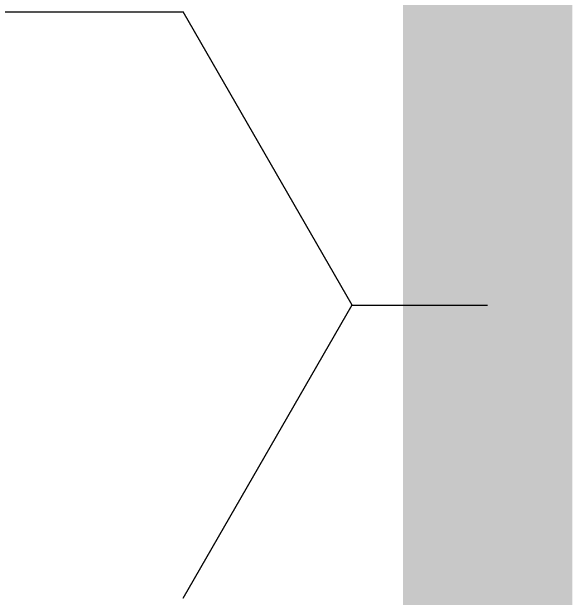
# Model space of a CAD drawing. Extents: x 0 to 21025, y 0 to 14850.
# Drawn here: x 6106 to 6147.41, y 12470.47 to 12513.78 of the extents above; entities that cross this region are included whole.
import ezdxf

# ---------------------------------------------------------------- set-up
doc = ezdxf.new("R2010")
doc.units = 0
doc.header["$LTSCALE"] = 175
doc.layers.get('0').update_dxf_attribs({"linetype": 'CONTINUOUS'})
for name, color, linetype in [('DAEMMUNG', 4, 'CONTINUOUS'), ('MAUERWERK', 6, 'CONTINUOUS'), ('SCHRAFFUR', 2, 'CONTINUOUS')]:
    doc.layers.add(name, color=color, linetype=linetype)

# ---------------------------------------------------------------- blocks, each defined once
blk = doc.blocks.new('*X7')
at = {"color": 0}
for p, q in [((5662.5, 11712.993535), (5687.5, 11712.993535)), ((5699.999959, 11691.342928), (5687.499959, 11712.993563)), ((5687.500003, 11669.692314), (5700.000003, 11691.342949)), ((5700, 11691.3429), (5710, 11691.3429))]:
    blk.add_line(p, q, dxfattribs=at)

msp = doc.modelspace()

# ---------------------------------------------------------------- linework, layer by layer
at = {"layer": 'DAEMMUNG', "const_width": 8.75}
msp.add_lwpolyline([(5941.15625, 12530.782507), (5941.15625, 11278.282507), (6141.15625, 11278.282507), (6141.15625, 12530.782507)], dxfattribs=at)
at = {"layer": 'MAUERWERK', "const_width": 12.5}
msp.add_lwpolyline([(6141.15625, 12530.782507), (6141.15625, 11664.071973)], dxfattribs=at)

# ---------------------------------------------------------------- block references
at = {"layer": 'SCHRAFFUR'}
msp.add_blockref('*X7', (431.15625, 800.782507), dxfattribs=at)

doc.saveas('drawing.dxf')
